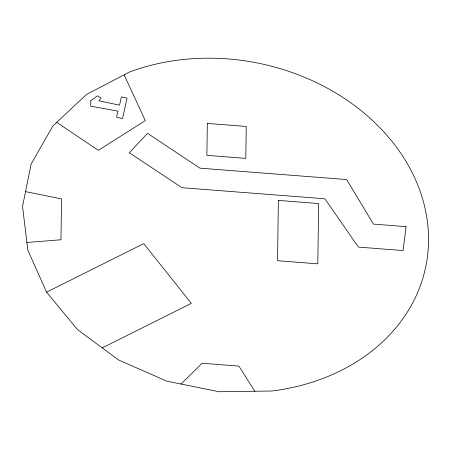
<?xml version="1.0" encoding="UTF-8"?>
<svg xmlns="http://www.w3.org/2000/svg" width="451" height="451" viewBox="0 0 451 451"><rect width="100%" height="100%" fill="white"/><g stroke="black" fill="none" stroke-linecap="round" stroke-linejoin="round"><path stroke-width="0.68" d="M181.037 384.026L202.127 363.252L238.867 366.099L254.781 391.243M46.577 292.152L77.516 329.602L118.545 359.96L166.859 381.157L219.169 391.744L271.914 391.006A204.45 165.613 11.5 0 0 415.422 179.453A204.45 165.613 11.5 0 0 129.505 72.019L86.468 94.496L52.908 125.908L31.102 164.102L22.55 206.479L27.827 250.153L46.577 292.152L143.751 243.613L191.32 303.376L102.214 347.879M26.897 242.475L60.97 239.78L61.545 198.914L25.549 191.63M56.719 122.334L98.341 150.341L145.323 120.586L124.126 74.827M90.798 100.686L90.724 106.165L117.948 111.155L116.544 117.209L122.576 118.551L127.013 98.126L121.342 96.926L119.549 105.168L98.91 100.782L101.176 98.149L97.427 95.832L90.798 100.686M207.325 123.422L206.879 155.353L245.801 158.374L246.246 126.438L207.325 123.422M278.38 200.419L277.534 260.712L317.814 263.835L318.66 203.542L278.38 200.419M406.08 226.639L403.064 250.553L358.427 247.092L324.861 198.784L181.973 187.706L129.307 152.759L147.522 133.366L199.968 168.167L346.667 179.543L373.422 224.108L406.08 226.639"/></g></svg>
